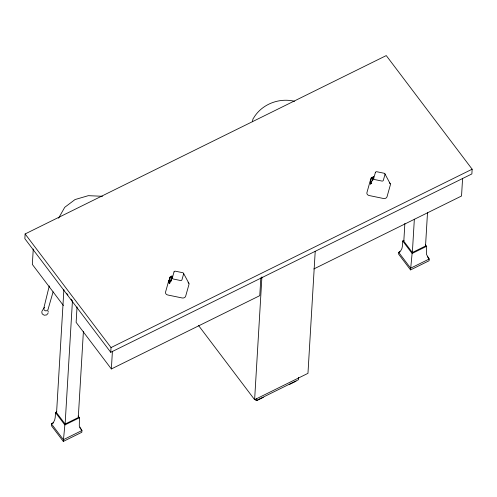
<?xml version="1.0" encoding="UTF-8"?>
<svg xmlns="http://www.w3.org/2000/svg" width="497" height="497" viewBox="0 0 497 497"><rect width="100%" height="100%" fill="white"/><g stroke="black" fill="none" stroke-linecap="round" stroke-linejoin="round"><path stroke-width="0.75" d="M48.147 312.271L48.128 310.973M25.13 233.95L24.85 238.684L110.744 352.305L471.87 173.938L472.15 169.204L386.256 55.583L25.13 233.95L111.024 347.571L110.744 352.305M33.256 249.009L32.342 264.429L63.399 305.518M56.82 411.808L55.434 412.491C55.279 416.529 55.701 421.692 51.483 423.916L51.377 425.643L63.305 441.417L81.831 432.266L81.937 430.532L79.296 426.053L79.421 417.772L78.072 415.989M63.305 441.417L64.865 424.966L55.434 412.491M83.397 331.549L78.284 417.536L65.119 424.04L72.388 301.747M77.041 306.929L76.128 322.354L111.359 368.96L259.776 295.659L260.832 277.922M111.359 368.96L112.415 351.224M169.055 281.333L169.489 278.568M315.216 251.296L307.966 373.34L254.619 399.687L261.919 276.872M298.635 377.453L298.504 379.696L256.185 400.594L256.322 398.352M370.427 181.871L370.861 179.113L371.178 178.398L371.706 178.51M404.061 240.299L402.676 240.983C402.52 245.027 402.943 250.19 398.724 252.408L398.619 254.141L410.541 269.908L429.073 260.757L429.178 259.024L426.538 254.551L426.662 246.27L425.314 244.487M404.869 223.401L403.812 241.219L412.361 252.532L425.525 246.034L427.501 212.753M410.541 269.908L412.106 253.458L402.676 240.983M412.361 252.532L414.343 219.22M462.595 178.268L461.539 196.004L313.818 268.964M171.061 281.227L172.21 277.14L170.428 276.767L169.819 277.295L168.881 281.644L169.173 282.576L170.365 282.818M372.744 180.318L373.576 177.677L371.799 177.311L371.191 177.833L370.253 182.188L370.545 183.113L371.731 183.362M170.968 280.96A4.156 0.422 -78.3 0 1 171.248 279.544L171.981 275.823L171.527 276.469M370.824 182.492L370.594 184.25L373.545 176.789M373.191 177.845L373.353 176.36L372.899 177.013M252.333 121.753L253.016 118.864L253.706 117.857C261.838 104.171 279.233 97.505 294.516 101.295M53.092 291.851L47.985 309.662L47.016 310.724L45.37 310.818L44.009 309.892L43.736 308.488L49.271 285.924M372.62 180.088L372.998 178.522M168.831 280.401L165.563 292.037A2.982 2.435 3.4 0 0 167.806 295.001L182.101 297.952A2.982 2.435 3.4 0 0 185.667 296.193L188.935 284.564A2.982 2.435 3.4 0 0 188.059 282.215M171.633 277.978L169.228 283.712L169.142 283.302M171.819 277.307L172.173 276.251M42.021 311.228L42.959 309.544M170.03 277.556L170.428 276.767M371.402 178.094L371.799 177.311M58.571 218.226L64.728 207.317L75.041 199.552L88.298 195.675L102.488 196.284M48.054 313.315L46.631 314.93L44.183 315.235L42.177 313.88L41.773 311.812M43.736 308.488L44.705 307.426M63.523 289.838L63.883 289.658L56.571 412.727L65.119 424.04M72.071 301.151L72.432 300.971L71.083 299.188M111.024 347.571L472.15 169.204M53.539 422.897L51.483 423.916L63.405 439.683L81.937 430.532L79.644 427.501M400.097 251.73L398.724 252.408L410.646 268.181L429.178 259.024L427.339 256.601M64.865 424.966L79.421 417.772M412.106 253.458L426.662 246.27M256.607 400.669L263.367 397.327M289.254 384.541L296.019 381.205M371.271 178.498L373.054 178.864M370.65 181.399L371.837 181.647M169.899 277.96L171.682 278.326M169.278 280.861L170.465 281.103M255.253 399.364L256.185 400.594M198.489 325.436L254.619 399.687M66.579 293.23L67.934 295.019M384.964 173.938L390.251 183.84M183.592 273.393L188.879 283.296M370.464 182.449L370.545 183.113M169.092 281.911L169.173 282.576M370.924 179.846A2.982 2.435 3.4 0 0 370.203 180.945L366.935 192.575A2.982 2.435 3.4 0 0 369.172 195.538L383.473 198.496A2.982 2.435 3.4 0 0 387.039 196.731L390.307 185.101A2.982 2.435 3.4 0 0 389.431 182.753M174.018 271.921L172.36 277.811A1.211 0.988 3.4 0 0 173.273 279.016L180.51 280.513A1.211 0.988 3.4 0 0 181.958 279.792L183.617 273.909A1.211 0.988 3.4 0 0 182.703 272.704L175.466 271.207A1.211 0.988 3.4 0 0 174.018 271.921M375.39 172.465L373.732 178.348A1.211 0.988 3.4 0 0 374.645 179.554L381.882 181.051A1.211 0.988 3.4 0 0 383.33 180.336L384.989 174.447A1.211 0.988 3.4 0 0 384.075 173.242L376.838 171.745A1.211 0.988 3.4 0 0 375.39 172.465"/></g></svg>
